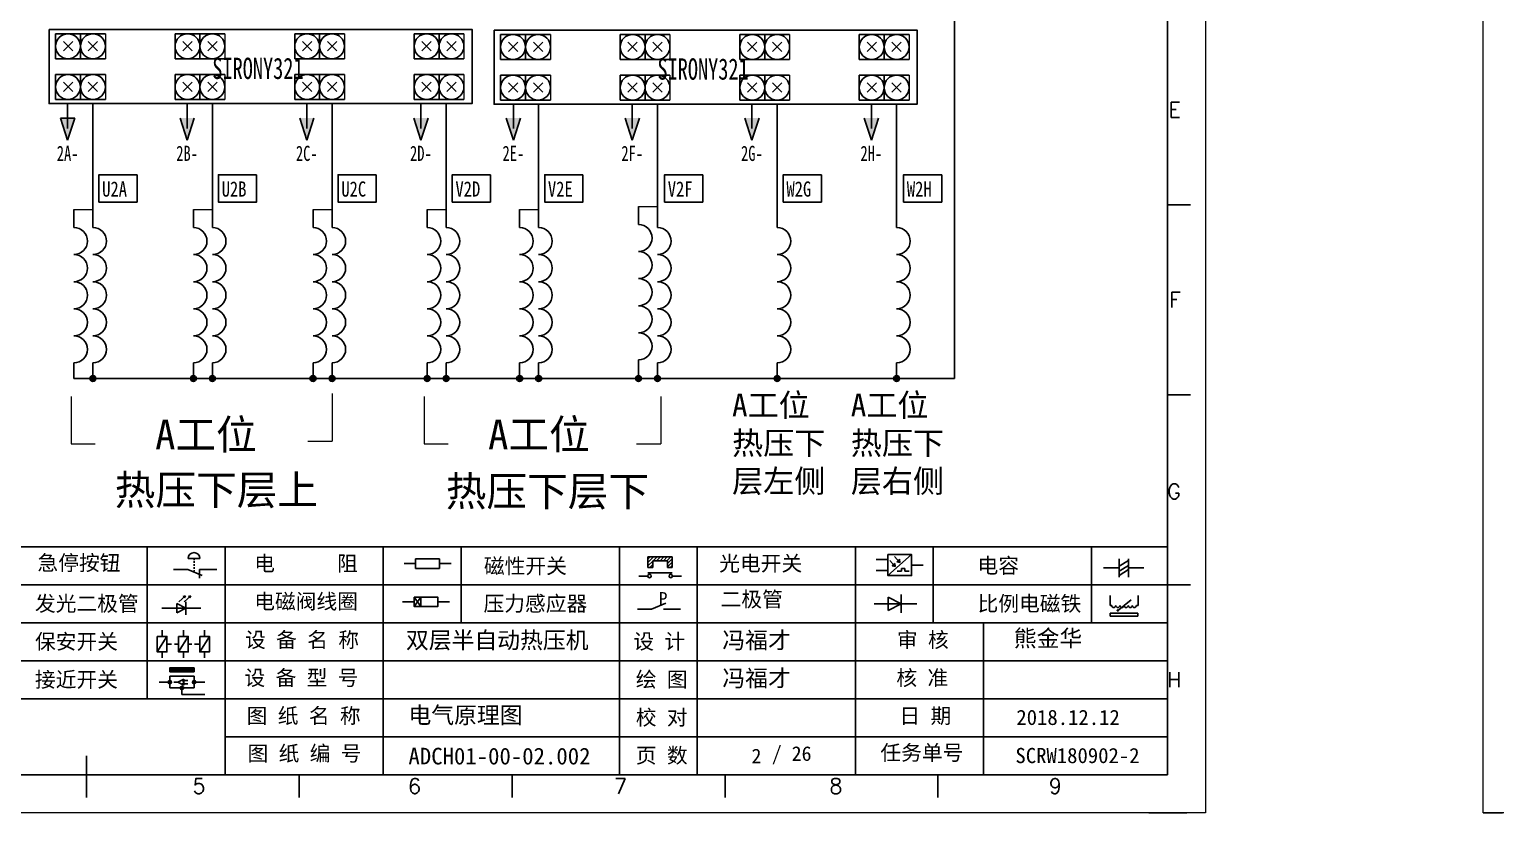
# Model space of a CAD drawing. Extents: x 33864 to 41687, y -3582 to -110.
# Drawn here: x 36070.3 to 36263.1, y -2914.9 to -2811.8 of the extents above; entities that cross this region are included whole.
import ezdxf
from ezdxf.enums import TextEntityAlignment as Align

# ---------------------------------------------------------------- set-up
doc = ezdxf.new("R2010")
doc.units = 0
doc.header["$MEASUREMENT"] = 0
for name, color, linetype in [('AE_BOR', 1, 'Continuous'), ('MISC', 2, 'Continuous'), ('SYMS', 7, 'Continuous'), ('Z_OM_OUTLINE', 7, 'Continuous'), ('细实线层', 7, 'Continuous')]:
    doc.layers.add(name, color=color, linetype=linetype)
doc.layers.add('frame', color=7, linetype='Continuous', lineweight=15)
doc.styles.add('Standard_0.8', font='', dxfattribs={"width": 0.8})
doc.styles.add('WD', font='romans.shx', dxfattribs={"bigfont": 'gbcbig.shx'})
doc.styles.add('宋', font='', dxfattribs={"width": 0.7})
doc.styles.add('汉字', font='')
doc.styles.get('Standard_0.8').set_extended_font_data('SimSun')
doc.styles.get('宋').set_extended_font_data('SimSun')
doc.styles.get('汉字').set_extended_font_data('新宋体')

# ---------------------------------------------------------------- blocks, each defined once
blk = doc.blocks.new('WDDOT')
blk.add_hatch(color=256).paths.add_polyline_path([(0.5, 0, 1), (-0.5, 0, 1)])
blk.add_circle((0, 0), 0.5)
blk = doc.blocks.new('磁性开关')
at = {"linetype": 'ByBlock'}
h = blk.add_hatch(dxfattribs=at)
h.set_pattern_fill('ANSI31', color=256, scale=0.1, style=0)
h.set_pattern_definition([(45, (0, 0), (-0.224506403, 0.224506403), [])])
h.paths.add_polyline_path([(-1907.69, -775.29), (-1910.88, -775.29), (-1910.88, -776.69), (-1910.25, -776.69), (-1910.25, -775.79), (-1908.31, -775.79), (-1908.31, -776.69), (-1907.69, -776.69)])
for p, q in [((-1910.88, -776.69), (-1910.88, -775.29)), ((-1910.88, -775.29), (-1907.69, -775.29)), ((-1907.69, -775.29), (-1907.69, -776.69)), ((-1910.88, -776.69), (-1910.25, -776.69)), ((-1910.25, -776.69), (-1910.25, -775.79)), ((-1910.25, -775.79), (-1908.31, -775.79)), ((-1908.31, -776.69), (-1908.31, -775.79)), ((-1908.31, -776.69), (-1907.69, -776.69)), ((-1910.91, -777.81), (-1912.09, -777.81)), ((-1910.88, -777.39), (-1907.69, -777.39)), ((-1907.66, -777.81), (-1906.48, -777.81))]:
    blk.add_line(p, q, dxfattribs=at)
for centre in [(-1910.68, -777.81), (-1907.88, -777.81)]:
    blk.add_circle(centre, 0.225, dxfattribs=at)
blk = doc.blocks.new('光电开关')
at = {"linetype": 'ByBlock'}
h = blk.add_hatch(dxfattribs=at)
h.set_pattern_fill('ANSI31', color=256, scale=0.01, style=0)
h.set_pattern_definition([(45, (0.172267, 0), (-0.0224506403, 0.0224506403), [])])
h.paths.add_polyline_path([(-1882.44, -776.34), (-1882.5, -775.91), (-1882.68, -776.07)])
h.paths.add_polyline_path([(-1882.44, -776.34), (-1882.68, -776.07), (-1882.86, -776.23)])
h.paths.add_polyline_path([(-1883.11, -776.45), (-1883.29, -776.61), (-1883.05, -776.88)])
h.paths.add_polyline_path([(-1883.29, -776.61), (-1883.47, -776.77), (-1883.05, -776.88)])
for p, q in [((-1880.91, -775.3), (-1884.01, -778.05)), ((-1884.01, -775.96), (-1885.56, -775.96)), ((-1883.75, -776.09), (-1883.05, -776.88)), ((-1883.11, -776.45), (-1883.47, -776.77)), ((-1883.05, -776.88), (-1883.47, -776.77)), ((-1883.14, -775.55), (-1882.44, -776.34)), ((-1883.05, -776.88), (-1883.11, -776.45)), ((-1882.5, -775.91), (-1882.86, -776.23)), ((-1882.44, -776.34), (-1882.86, -776.23)), ((-1882.44, -776.34), (-1882.5, -775.91)), ((-1882.23, -777.47), (-1882.23, -777.14)), ((-1882.23, -777.14), (-1881.78, -777.14)), ((-1881.78, -777.47), (-1881.78, -777.14)), ((-1879.37, -776.67), (-1880.91, -776.67)), ((-1884.01, -777.39), (-1885.56, -777.39)), ((-1882.78, -777.47), (-1882.23, -777.47)), ((-1881.23, -777.47), (-1881.78, -777.47))]:
    blk.add_line(p, q, dxfattribs=at)
blk.add_lwpolyline([(-1884.01, -775.3), (-1880.91, -775.3), (-1880.91, -778.05), (-1884.01, -778.05)], close=True, dxfattribs=at)
blk = doc.blocks.new('电磁阀线圈')
at = {"linetype": 'ByBlock'}
for p, q in [((-1854.61, -795.92), (-1853.75, -797.16)), ((-1853.75, -795.92), (-1854.61, -797.16)), ((-1853.75, -795.92), (-1853.75, -797.16)), ((-1854.61, -796.54), (-1856.17, -796.54)), ((-1851.53, -796.54), (-1849.97, -796.54))]:
    blk.add_line(p, q, dxfattribs=at)
blk.add_lwpolyline([(-1854.61, -795.92), (-1851.53, -795.92), (-1851.53, -797.16), (-1854.61, -797.16)], close=True, dxfattribs=at)
blk = doc.blocks.new('压力感应器')
at = {"linetype": 'ByBlock'}
for p, q in [((-1815.59, -777.73), (-1813.71, -776.93)), ((-1817.44, -777.73), (-1815.59, -777.73)), ((-1811.78, -777.73), (-1814.05, -777.73))]:
    blk.add_line(p, q, dxfattribs=at)
at = {"linetype": 'ByBlock', "insert": (-1814.65, -775.48), "char_height": 1.68, "width": 1.2242, "attachment_point": 1}
blk.add_mtext('{\\fNSimSun|b0|i0|c134|p49;P}', dxfattribs=at)
blk = doc.blocks.new('二极管')
at = {"linetype": 'ByBlock'}
for p, q in [((-1787.52, -776.77), (-1781.92, -776.77)), ((-1783.97, -776.77), (-1785.69, -775.9)), ((-1785.69, -775.9), (-1785.69, -777.65)), ((-1783.97, -776.77), (-1785.69, -777.65)), ((-1783.97, -777.99), (-1783.97, -775.56))]:
    blk.add_line(p, q, dxfattribs=at)
blk = doc.blocks.new('电容')
at = {"linetype": 'ByBlock'}
for p, q in [((-1756.08, -782.99), (-1756.08, -780.56)), ((-1754.86, -780.79), (-1756.08, -781.55)), ((-1754.86, -782.99), (-1754.86, -780.56)), ((-1756.08, -781.77), (-1758.13, -781.77)), ((-1754.86, -781.44), (-1756.08, -782.2)), ((-1754.86, -781.99), (-1756.08, -782.75)), ((-1754.86, -781.77), (-1752.81, -781.77))]:
    blk.add_line(p, q, dxfattribs=at)
blk = doc.blocks.new('发光二极管')
at = {"linetype": 'ByBlock'}
for p, q in [((-1758.01, -786.77), (-1752.89, -786.77)), ((-1754.84, -786.77), (-1756.04, -786.16)), ((-1756.04, -786.16), (-1756.04, -787.39)), ((-1754.84, -786.77), (-1756.04, -787.39)), ((-1755.78, -785.92), (-1754.89, -785.14)), ((-1754.89, -785.14), (-1755.2, -785.22)), ((-1755.2, -785.22), (-1755.01, -785.43)), ((-1755.08, -785.92), (-1754.18, -785.14)), ((-1754.89, -785.14), (-1755.01, -785.43)), ((-1754.84, -787.63), (-1754.84, -785.92)), ((-1754.18, -785.14), (-1754.49, -785.22)), ((-1754.49, -785.22), (-1754.31, -785.43)), ((-1754.18, -785.14), (-1754.31, -785.43))]:
    blk.add_line(p, q, dxfattribs=at)
blk = doc.blocks.new('比例电磁阀')
at = {"linetype": 'ByBlock'}
for p, q in [((-1757.26, -775.38), (-1757.26, -776.71)), ((-1757.26, -776.71), (-1757.05, -776.71)), ((-1754.5, -775.98), (-1756.35, -777.44)), ((-1753.58, -776.71), (-1753.8, -776.71)), ((-1753.58, -775.38), (-1753.58, -776.71)), ((-1753.6, -777.73), (-1757.25, -777.73)), ((-1757.25, -778.13), (-1757.25, -777.73)), ((-1753.6, -778.13), (-1757.25, -778.13)), ((-1756.35, -777.44), (-1756.25, -777.25)), ((-1756.35, -777.44), (-1756.15, -777.38)), ((-1756.15, -777.38), (-1756.25, -777.25)), ((-1753.6, -777.73), (-1753.6, -778.13))]:
    blk.add_line(p, q, dxfattribs=at)
for centre in [(-1756.78, -776.71), (-1756.24, -776.71), (-1755.7, -776.71), (-1755.15, -776.71), (-1754.61, -776.71), (-1754.07, -776.71)]:
    blk.add_arc(centre, 0.271, 180, 0, dxfattribs=at)
blk = doc.blocks.new('保安开关')
at = {"linetype": 'ByBlock'}
for p, q in [((-1757.96, -790.79), (-1757.96, -789.97)), ((-1755.17, -790.79), (-1755.17, -789.97)), ((-1752.39, -790.79), (-1752.39, -789.97)), ((-1757.33, -790.79), (-1758.6, -792.81)), ((-1757.33, -791.8), (-1756.72, -791.8)), ((-1756.35, -791.8), (-1755.89, -791.8)), ((-1754.54, -790.79), (-1755.81, -792.81)), ((-1754.52, -791.8), (-1754.06, -791.8)), ((-1753.69, -791.8), (-1753.08, -791.8)), ((-1751.75, -790.79), (-1753.02, -792.81)), ((-1757.96, -792.81), (-1757.96, -793.62)), ((-1755.17, -792.81), (-1755.17, -793.62)), ((-1752.39, -792.81), (-1752.39, -793.62))]:
    blk.add_line(p, q, dxfattribs=at)
for points in [[(-1758.6, -790.79), (-1757.33, -790.79), (-1757.33, -792.81), (-1758.6, -792.81)], [(-1755.81, -790.79), (-1754.54, -790.79), (-1754.54, -792.81), (-1755.81, -792.81)], [(-1753.02, -790.79), (-1751.75, -790.79), (-1751.75, -792.81), (-1753.02, -792.81)]]:
    blk.add_lwpolyline(points, close=True, dxfattribs=at)
blk = doc.blocks.new('接近开关')
at = {"linetype": 'ByBlock'}
h = blk.add_hatch(dxfattribs=at)
h.set_pattern_fill('ANSI31', color=256, scale=0.01, style=0)
h.set_pattern_definition([(45, (-89.131516, -30.795668), (-0.0224506403, 0.0224506403), [])])
h.paths.add_polyline_path([(-1513.76, -1123.35), (-1513.76, -1122.85), (-1516.96, -1122.85), (-1516.96, -1123.35)])
for p, q in [((-1516.96, -1123.35), (-1516.96, -1122.85)), ((-1516.96, -1122.85), (-1513.76, -1122.85)), ((-1516.96, -1123.35), (-1513.76, -1123.35)), ((-1516.96, -1123.95), (-1513.76, -1123.95)), ((-1516.96, -1123.95), (-1516.96, -1125.47)), ((-1515.11, -1124.31), (-1515.91, -1124.71)), ((-1515.11, -1124.31), (-1515.11, -1125.11)), ((-1513.76, -1122.85), (-1513.76, -1123.35)), ((-1513.76, -1123.95), (-1513.76, -1125.47)), ((-1517.18, -1124.71), (-1518.36, -1124.71)), ((-1516.96, -1125.47), (-1513.76, -1125.47)), ((-1515.91, -1124.71), (-1516.45, -1124.71)), ((-1515.11, -1125.11), (-1515.91, -1124.71)), ((-1515.36, -1125.69), (-1515.36, -1126.36)), ((-1515.33, -1124.53), (-1515.17, -1124.53)), ((-1515.33, -1124.88), (-1515.17, -1124.88)), ((-1515.25, -1124.45), (-1515.25, -1124.61)), ((-1515.11, -1124.48), (-1514.58, -1124.48)), ((-1515.11, -1124.94), (-1514.58, -1124.94)), ((-1513.54, -1124.71), (-1512.36, -1124.71)), ((-1515.36, -1126.36), (-1512.36, -1126.36))]:
    blk.add_line(p, q, dxfattribs=at)
for centre in [(-1516.96, -1124.71), (-1515.36, -1125.47), (-1513.76, -1124.71)]:
    blk.add_circle(centre, 0.225, dxfattribs=at)
blk = doc.blocks.new('电阻')
at = {"linetype": 'ByBlock'}
for p, q in [((-3.09, 0), (-1.57, 0)), ((1.57, 0), (3.09, 0))]:
    blk.add_line(p, q, dxfattribs=at)
blk.add_lwpolyline([(-1.57, 0.63), (1.57, 0.63), (1.57, -0.63), (-1.57, -0.63)], close=True, dxfattribs=at)
blk = doc.blocks.new('急停按钮')
at = {"linetype": 'ByBlock'}
for p, q in [((-1.86, 0), (0, 0)), ((0, 0), (1.88, -0.81)), ((0.06, 1.45), (1.61, 1.45)), ((0.83, 1.45), (0.83, 1.24)), ((0.83, 1.07), (0.83, 0.85)), ((0.83, 0.68), (0.83, 0.47)), ((0.83, 0.29), (0.83, 0.08)), ((3.81, 0), (1.54, 0)), ((1.54, 0), (1.54, -1.15)), ((0.83, -0.09), (0.83, -0.24))]:
    blk.add_line(p, q, dxfattribs=at)
blk.add_arc((0.83, 1.45), 0.774, 0, 180)

msp = doc.modelspace()

# ---------------------------------------------------------------- hatches: boundary and pattern name
for points in [[(36074.383, -2823.448), (36075.318, -2826.367), (36076.254, -2823.448)], [(36091.034, -2826.367), (36091.97, -2823.448), (36090.099, -2823.448)], [(36106.772, -2826.367), (36107.707, -2823.448), (36105.837, -2823.448)], [(36121.78, -2826.367), (36122.715, -2823.448), (36120.844, -2823.448)], [(36133.945, -2826.367), (36134.88, -2823.448), (36133.01, -2823.448)], [(36149.578, -2826.367), (36150.513, -2823.448), (36148.642, -2823.448)], [(36165.315, -2826.367), (36166.25, -2823.448), (36164.38, -2823.448)], [(36181.025, -2826.367), (36181.96, -2823.448), (36180.09, -2823.448)], [(36079.031, -2857.712, 1), (36078.253, -2857.712, 1)], [(36092.247, -2857.712, 1), (36091.469, -2857.712, 1)], [(36094.747, -2857.712, 1), (36093.969, -2857.712, 1)], [(36107.985, -2857.712, 1), (36107.206, -2857.712, 1)], [(36110.485, -2857.712, 1), (36109.706, -2857.712, 1)], [(36122.993, -2857.712, 1), (36122.214, -2857.712, 1)], [(36125.493, -2857.712, 1), (36124.714, -2857.712, 1)], [(36135.158, -2857.712, 1), (36134.379, -2857.712, 1)], [(36137.658, -2857.712, 1), (36136.879, -2857.712, 1)], [(36150.79, -2857.712, 1), (36150.012, -2857.712, 1)], [(36153.29, -2857.712, 1), (36152.512, -2857.712, 1)], [(36169.028, -2857.712, 1), (36168.249, -2857.712, 1)], [(36184.738, -2857.712, 1), (36183.959, -2857.712, 1)]]:
    msp.add_hatch(color=256).paths.add_polyline_path(points)

# ---------------------------------------------------------------- linework, layer by layer
for p, q in [((36220, -2909.86), (36220, -2709.86)), ((36191.973, -2786.691), (36191.973, -2857.712)), ((36075.318, -2824.812), (36075.318, -2821.52)), ((36078.642, -2821.52), (36078.642, -2837.843)), ((36091.034, -2824.812), (36091.034, -2821.52)), ((36094.358, -2821.52), (36094.358, -2837.843)), ((36106.772, -2824.812), (36106.772, -2821.52)), ((36110.096, -2821.52), (36110.096, -2837.843)), ((36121.78, -2824.812), (36121.78, -2821.52)), ((36125.103, -2821.52), (36125.103, -2837.843)), ((36075.318, -2826.367), (36074.383, -2823.448)), ((36076.254, -2823.448), (36074.383, -2823.448)), ((36075.318, -2826.367), (36076.254, -2823.448)), ((36091.034, -2826.367), (36090.099, -2823.448)), ((36091.034, -2826.367), (36091.97, -2823.448)), ((36106.772, -2826.367), (36105.837, -2823.448)), ((36106.772, -2826.367), (36107.707, -2823.448)), ((36121.78, -2826.367), (36120.844, -2823.448)), ((36121.78, -2826.367), (36122.715, -2823.448)), ((36133.945, -2826.367), (36133.01, -2823.448)), ((36133.945, -2824.812), (36133.945, -2821.627)), ((36133.945, -2826.367), (36134.88, -2823.448)), ((36137.269, -2821.627), (36137.269, -2837.843)), ((36149.578, -2826.367), (36148.642, -2823.448)), ((36149.578, -2824.812), (36149.578, -2821.627)), ((36149.578, -2826.367), (36150.513, -2823.448)), ((36152.901, -2821.627), (36152.901, -2837.843)), ((36165.315, -2826.367), (36164.38, -2823.448)), ((36165.315, -2824.812), (36165.315, -2821.627)), ((36165.315, -2826.367), (36166.25, -2823.448)), ((36168.639, -2821.627), (36168.639, -2837.843)), ((36181.025, -2826.367), (36180.09, -2823.448)), ((36181.025, -2824.812), (36181.025, -2821.627)), ((36181.025, -2826.367), (36181.96, -2823.448)), ((36184.349, -2821.627), (36184.349, -2837.843)), ((36150.401, -2835.087), (36150.401, -2837.442)), ((36076.142, -2835.489), (36076.142, -2837.843)), ((36091.858, -2835.489), (36091.858, -2837.843)), ((36107.596, -2835.489), (36107.596, -2837.843)), ((36122.603, -2835.489), (36122.603, -2837.843)), ((36134.769, -2835.489), (36134.769, -2837.843)), ((36150.401, -2837.442), (36150.401, -2836.639)), ((36076.142, -2837.843), (36076.142, -2837.04)), ((36078.642, -2837.843), (36078.642, -2837.04)), ((36091.858, -2837.843), (36091.858, -2837.04)), ((36094.358, -2837.843), (36094.358, -2837.04)), ((36107.596, -2837.843), (36107.596, -2837.04)), ((36110.096, -2837.843), (36110.096, -2837.04)), ((36122.603, -2837.843), (36122.603, -2837.04)), ((36125.103, -2837.843), (36125.103, -2837.04)), ((36134.769, -2837.843), (36134.769, -2837.04)), ((36137.269, -2837.843), (36137.269, -2837.04)), ((36152.901, -2837.843), (36152.901, -2837.04)), ((36168.639, -2837.843), (36168.639, -2837.04)), ((36184.349, -2837.843), (36184.349, -2837.04)), ((36076.142, -2855.659), (36076.142, -2857.712)), ((36076.142, -2855.659), (36076.142, -2857.712)), ((36078.642, -2855.659), (36078.642, -2857.712)), ((36078.642, -2855.659), (36078.642, -2857.712)), ((36091.858, -2855.659), (36091.858, -2857.712)), ((36091.858, -2855.659), (36091.858, -2857.712)), ((36094.358, -2855.659), (36094.358, -2857.712)), ((36094.358, -2855.659), (36094.358, -2857.712)), ((36107.596, -2855.659), (36107.596, -2857.712)), ((36107.596, -2855.659), (36107.596, -2857.712)), ((36110.096, -2855.659), (36110.096, -2857.712)), ((36110.096, -2855.659), (36110.096, -2857.712)), ((36122.603, -2855.659), (36122.603, -2857.712)), ((36122.603, -2855.659), (36122.603, -2857.712)), ((36125.103, -2855.659), (36125.103, -2857.712)), ((36125.103, -2855.659), (36125.103, -2857.712)), ((36134.769, -2855.659), (36134.769, -2857.712)), ((36134.769, -2855.659), (36134.769, -2857.712)), ((36137.269, -2855.659), (36137.269, -2857.712)), ((36137.269, -2855.659), (36137.269, -2857.712)), ((36150.401, -2855.258), (36150.401, -2857.31)), ((36150.401, -2855.258), (36150.401, -2857.712)), ((36152.901, -2855.659), (36152.901, -2857.712)), ((36152.901, -2855.659), (36152.901, -2857.712)), ((36168.639, -2855.659), (36168.639, -2857.712)), ((36168.639, -2855.659), (36168.639, -2857.712)), ((36184.349, -2855.659), (36184.349, -2857.712)), ((36184.349, -2855.659), (36184.349, -2857.712)), ((36076.142, -2857.712), (36191.973, -2857.712)), ((35938.03, -2909.86), (36217.53, -2909.86)), ((36058.796, -2909.86), (36118.746, -2909.86)), ((36118.746, -2909.86), (36187.532, -2909.86))]:
    msp.add_line(p, q)
at = {"lineweight": -2}
for p, q in [((36073.728, -2812.348), (36073.728, -2815.624)), ((36077.004, -2812.348), (36077.004, -2815.624)), ((36077.004, -2812.348), (36077.004, -2815.624)), ((36089.444, -2812.348), (36089.444, -2815.624)), ((36092.72, -2812.348), (36092.72, -2815.624)), ((36092.72, -2812.348), (36092.72, -2815.624)), ((36105.182, -2812.348), (36105.182, -2815.624)), ((36108.458, -2812.348), (36108.458, -2815.624)), ((36108.458, -2812.348), (36108.458, -2815.624)), ((36120.892, -2812.348), (36120.892, -2815.624)), ((36124.168, -2812.348), (36124.168, -2815.624)), ((36124.168, -2812.348), (36124.168, -2815.624)), ((36132.271, -2812.434), (36132.271, -2815.71)), ((36135.547, -2812.434), (36135.547, -2815.71)), ((36135.547, -2812.434), (36135.547, -2815.71)), ((36147.987, -2812.434), (36147.987, -2815.71)), ((36151.263, -2812.434), (36151.263, -2815.71)), ((36151.263, -2812.434), (36151.263, -2815.71)), ((36163.725, -2812.434), (36163.725, -2815.71)), ((36167.001, -2812.434), (36167.001, -2815.71)), ((36167.001, -2812.434), (36167.001, -2815.71)), ((36179.435, -2812.434), (36179.435, -2815.71)), ((36182.711, -2812.434), (36182.711, -2815.71)), ((36182.711, -2812.434), (36182.711, -2815.71)), ((36073.728, -2817.704), (36073.728, -2820.98)), ((36077.004, -2817.704), (36077.004, -2820.98)), ((36077.004, -2817.704), (36077.004, -2820.98)), ((36089.444, -2817.704), (36089.444, -2820.98)), ((36092.72, -2817.704), (36092.72, -2820.98)), ((36092.72, -2817.704), (36092.72, -2820.98)), ((36105.182, -2817.704), (36105.182, -2820.98)), ((36108.458, -2817.704), (36108.458, -2820.98)), ((36108.458, -2817.704), (36108.458, -2820.98)), ((36120.892, -2817.704), (36120.892, -2820.98)), ((36124.168, -2817.704), (36124.168, -2820.98)), ((36124.168, -2817.704), (36124.168, -2820.98)), ((36132.271, -2817.79), (36132.271, -2821.066)), ((36135.547, -2817.79), (36135.547, -2821.066)), ((36135.547, -2817.79), (36135.547, -2821.066)), ((36147.987, -2817.79), (36147.987, -2821.066)), ((36151.263, -2817.79), (36151.263, -2821.066)), ((36151.263, -2817.79), (36151.263, -2821.066)), ((36163.725, -2817.79), (36163.725, -2821.066)), ((36167.001, -2817.79), (36167.001, -2821.066)), ((36167.001, -2817.79), (36167.001, -2821.066)), ((36179.435, -2817.79), (36179.435, -2821.066)), ((36182.711, -2817.79), (36182.711, -2821.066)), ((36182.711, -2817.79), (36182.711, -2821.066)), ((36085.785, -2879.86), (36085.785, -2899.86)), ((36096.023, -2879.86), (36096.023, -2909.775)), ((36116.834, -2879.86), (36116.834, -2889.86)), ((36127.071, -2879.86), (36127.071, -2889.86)), ((36147.882, -2879.86), (36147.882, -2889.86)), ((36158.12, -2879.86), (36158.12, -2889.86)), ((36178.93, -2879.86), (36178.93, -2889.86)), ((36189.168, -2879.86), (36189.168, -2889.86)), ((36209.978, -2879.86), (36209.978, -2889.86)), ((36116.834, -2889.86), (36116.834, -2909.775)), ((36147.882, -2889.86), (36147.882, -2909.86)), ((36158.12, -2889.86), (36158.12, -2909.86)), ((36178.93, -2889.86), (36178.93, -2909.86)), ((36195.783, -2889.86), (36195.783, -2909.86))]:
    msp.add_line(p, q, dxfattribs=at)
at = {"color": 3, "lineweight": 0}
for p, q in [((36075.775, -2860.073), (36075.775, -2866.315)), ((36110.104, -2859.709), (36110.104, -2865.951)), ((36122.197, -2860.073), (36122.197, -2866.315)), ((36153.328, -2860.073), (36153.328, -2866.315)), ((36106.927, -2865.951), (36110.104, -2865.951)), ((36075.775, -2866.315), (36078.953, -2866.315)), ((36122.197, -2866.315), (36125.375, -2866.315)), ((36150.151, -2866.315), (36153.328, -2866.315))]:
    msp.add_line(p, q, dxfattribs=at)
at = {"linetype": 'ByBlock'}
for p, q in [((36220, -2879.86), (35933, -2879.86)), ((36220, -2884.86), (35933, -2884.86)), ((36220, -2889.86), (35933, -2889.86)), ((36220, -2894.86), (35933, -2894.86)), ((36220, -2899.86), (35933, -2899.86)), ((36220, -2904.86), (36096.023, -2904.86))]:
    msp.add_line(p, q, dxfattribs=at)
at = {"ltscale": 2}
for p, q in [((36220, -2909.86), (36220, -2888.414)), ((36187.532, -2909.86), (36217.53, -2909.86)), ((36187.532, -2909.86), (36220, -2909.86))]:
    msp.add_line(p, q, dxfattribs=at)
for points in [[(36072.873, -2811.765), (36128.509, -2811.765), (36128.509, -2821.54), (36072.873, -2821.54)], [(36131.416, -2811.851), (36187.052, -2811.851), (36187.052, -2821.627), (36131.416, -2821.627)]]:
    msp.add_lwpolyline(points, close=True)
at = {"color": 1, "ltscale": 2}
for points in [[(36084.457, -2830.896), (36079.435, -2830.896), (36079.435, -2834.5), (36084.457, -2834.5)], [(36100.173, -2830.896), (36095.151, -2830.896), (36095.151, -2834.5), (36100.173, -2834.5)], [(36115.911, -2830.896), (36110.889, -2830.896), (36110.889, -2834.5), (36115.911, -2834.5)], [(36130.919, -2830.896), (36125.896, -2830.896), (36125.896, -2834.5), (36130.919, -2834.5)], [(36143.084, -2830.896), (36138.062, -2830.896), (36138.062, -2834.5), (36143.084, -2834.5)], [(36158.847, -2830.896), (36153.824, -2830.896), (36153.824, -2834.5), (36158.847, -2834.5)], [(36174.454, -2830.896), (36169.432, -2830.896), (36169.432, -2834.5), (36174.454, -2834.5)], [(36190.294, -2830.896), (36185.272, -2830.896), (36185.272, -2834.5), (36190.294, -2834.5)]]:
    msp.add_lwpolyline(points, close=True, dxfattribs=at)
for centre in [(36078.642, -2857.712), (36091.858, -2857.712), (36094.358, -2857.712), (36107.596, -2857.712), (36110.096, -2857.712), (36122.603, -2857.712), (36125.103, -2857.712), (36134.769, -2857.712), (36137.269, -2857.712), (36150.401, -2857.712), (36152.901, -2857.712), (36168.639, -2857.712), (36184.349, -2857.712)]:
    msp.add_circle(centre, 0.389)
for centre in [(36076.142, -2839.625), (36078.642, -2839.625), (36091.858, -2839.625), (36094.358, -2839.625), (36107.596, -2839.625), (36110.096, -2839.625), (36122.603, -2839.625), (36125.103, -2839.625), (36134.769, -2839.625), (36137.269, -2839.625), (36150.401, -2839.223), (36152.901, -2839.625), (36168.639, -2839.625), (36184.349, -2839.625), (36076.142, -2843.188), (36078.642, -2843.188), (36091.858, -2843.188), (36094.358, -2843.188), (36107.596, -2843.188), (36110.096, -2843.188), (36122.603, -2843.188), (36125.103, -2843.188), (36134.769, -2843.188), (36137.269, -2843.188), (36150.401, -2842.787), (36152.901, -2843.188), (36168.639, -2843.188), (36184.349, -2843.188), (36150.401, -2846.35), (36076.142, -2846.751), (36078.642, -2846.751), (36091.858, -2846.751), (36094.358, -2846.751), (36107.596, -2846.751), (36110.096, -2846.751), (36122.603, -2846.751), (36125.103, -2846.751), (36134.769, -2846.751), (36137.269, -2846.751), (36152.901, -2846.751), (36168.639, -2846.751), (36184.349, -2846.751), (36076.142, -2850.315), (36078.642, -2850.315), (36091.858, -2850.315), (36094.358, -2850.315), (36107.596, -2850.315), (36110.096, -2850.315), (36122.603, -2850.315), (36125.103, -2850.315), (36134.769, -2850.315), (36137.269, -2850.315), (36150.401, -2849.913), (36152.901, -2850.315), (36168.639, -2850.315), (36184.349, -2850.315), (36076.142, -2853.878), (36078.642, -2853.878), (36091.858, -2853.878), (36094.358, -2853.878), (36107.596, -2853.878), (36110.096, -2853.878), (36122.603, -2853.878), (36125.103, -2853.878), (36134.769, -2853.878), (36137.269, -2853.878), (36150.401, -2853.476), (36152.901, -2853.878), (36168.639, -2853.878), (36184.349, -2853.878)]:
    msp.add_arc(centre, 1.782, 270, 90)
at = {"layer": 'AE_BOR', "color": 1, "lineweight": 15}
for p, q in [((36224.996, -2704.86), (36224.996, -2914.86)), ((36261.493, -2914.86), (36261.493, -2704.86)), ((36224.996, -2914.86), (35927.996, -2914.86)), ((36558.493, -2914.86), (36261.493, -2914.86))]:
    msp.add_line(p, q, dxfattribs=at)
at = {"layer": 'AE_BOR'}
for p, q in [((36220, -2834.86), (36223, -2834.86)), ((36220, -2859.86), (36223, -2859.86)), ((36220, -2884.86), (36223, -2884.86)), ((36077.78, -2909.86), (36077.78, -2912.86)), ((36105.78, -2909.86), (36105.78, -2912.86)), ((36133.78, -2909.86), (36133.78, -2912.86)), ((36161.78, -2909.86), (36161.78, -2912.86)), ((36189.78, -2909.86), (36189.78, -2912.86))]:
    msp.add_line(p, q, dxfattribs=at)
at = {"layer": 'AE_BOR', "color": 2, "lineweight": 30}
for p in [(36077.78, -2907.36), (36077.78, -2909.86)]:
    msp.add_line(p, (36077.78, -2912.36), dxfattribs=at)
at = {"layer": 'AE_BOR', "lineweight": 30}
for p, q in [((36222.53, -2914.86), (36217.53, -2914.86)), ((36261.493, -2914.86), (36264.026, -2914.86)), ((36261.493, -2914.86), (36264.026, -2914.86)), ((36261.493, -2914.86), (36264.026, -2914.86))]:
    msp.add_line(p, q, dxfattribs=at)
at = {"layer": 'frame', "lineweight": 0}
for p, q in [((36080.28, -2812.348), (36080.28, -2815.624)), ((36095.996, -2812.348), (36095.996, -2815.624)), ((36111.734, -2812.348), (36111.734, -2815.624)), ((36127.444, -2812.348), (36127.444, -2815.624)), ((36138.823, -2812.434), (36138.823, -2815.71)), ((36154.539, -2812.434), (36154.539, -2815.71)), ((36170.277, -2812.434), (36170.277, -2815.71)), ((36185.987, -2812.434), (36185.987, -2815.71)), ((36080.28, -2817.704), (36080.28, -2820.98)), ((36095.996, -2817.704), (36095.996, -2820.98)), ((36111.734, -2817.704), (36111.734, -2820.98)), ((36127.444, -2817.704), (36127.444, -2820.98)), ((36138.823, -2817.79), (36138.823, -2821.066)), ((36154.539, -2817.79), (36154.539, -2821.066)), ((36170.277, -2817.79), (36170.277, -2821.066)), ((36185.987, -2817.79), (36185.987, -2821.066))]:
    msp.add_line(p, q, dxfattribs=at)
at = {"layer": 'Z_OM_OUTLINE'}
for p, q in [((36077.004, -2812.348), (36073.728, -2812.348)), ((36074.753, -2814.599), (36075.979, -2813.372)), ((36075.979, -2814.599), (36074.753, -2813.372)), ((36080.28, -2812.348), (36077.004, -2812.348)), ((36078.029, -2814.599), (36079.255, -2813.372)), ((36079.255, -2814.599), (36078.029, -2813.372)), ((36092.72, -2812.348), (36089.444, -2812.348)), ((36090.469, -2814.599), (36091.695, -2813.372)), ((36091.695, -2814.599), (36090.469, -2813.372)), ((36095.996, -2812.348), (36092.72, -2812.348)), ((36093.745, -2814.599), (36094.971, -2813.372)), ((36094.971, -2814.599), (36093.745, -2813.372)), ((36108.458, -2812.348), (36105.182, -2812.348)), ((36106.206, -2814.599), (36107.433, -2813.372)), ((36107.433, -2814.599), (36106.206, -2813.372)), ((36111.734, -2812.348), (36108.458, -2812.348)), ((36109.482, -2814.599), (36110.709, -2813.372)), ((36110.709, -2814.599), (36109.482, -2813.372)), ((36124.168, -2812.348), (36120.892, -2812.348)), ((36121.916, -2814.599), (36123.143, -2813.372)), ((36123.143, -2814.599), (36121.916, -2813.372)), ((36127.444, -2812.348), (36124.168, -2812.348)), ((36125.192, -2814.599), (36126.419, -2813.372)), ((36126.419, -2814.599), (36125.192, -2813.372)), ((36135.547, -2812.434), (36132.271, -2812.434)), ((36133.296, -2814.685), (36134.522, -2813.458)), ((36134.522, -2814.685), (36133.296, -2813.458)), ((36138.823, -2812.434), (36135.547, -2812.434)), ((36136.572, -2814.685), (36137.798, -2813.458)), ((36137.798, -2814.685), (36136.572, -2813.458)), ((36151.263, -2812.434), (36147.987, -2812.434)), ((36149.012, -2814.685), (36150.238, -2813.458)), ((36150.238, -2814.685), (36149.012, -2813.458)), ((36154.539, -2812.434), (36151.263, -2812.434)), ((36152.288, -2814.685), (36153.514, -2813.458)), ((36153.514, -2814.685), (36152.288, -2813.458)), ((36167.001, -2812.434), (36163.725, -2812.434)), ((36164.749, -2814.685), (36165.976, -2813.458)), ((36165.976, -2814.685), (36164.749, -2813.458)), ((36170.277, -2812.434), (36167.001, -2812.434)), ((36168.025, -2814.685), (36169.252, -2813.458)), ((36169.252, -2814.685), (36168.025, -2813.458)), ((36182.711, -2812.434), (36179.435, -2812.434)), ((36180.459, -2814.685), (36181.686, -2813.458)), ((36181.686, -2814.685), (36180.459, -2813.458)), ((36185.987, -2812.434), (36182.711, -2812.434)), ((36183.735, -2814.685), (36184.962, -2813.458)), ((36184.962, -2814.685), (36183.735, -2813.458)), ((36073.728, -2815.624), (36077.004, -2815.624)), ((36077.004, -2815.624), (36080.28, -2815.624)), ((36089.444, -2815.624), (36092.72, -2815.624)), ((36092.72, -2815.624), (36095.996, -2815.624)), ((36105.182, -2815.624), (36108.458, -2815.624)), ((36108.458, -2815.624), (36111.734, -2815.624)), ((36120.892, -2815.624), (36124.168, -2815.624)), ((36124.168, -2815.624), (36127.444, -2815.624)), ((36132.271, -2815.71), (36135.547, -2815.71)), ((36135.547, -2815.71), (36138.823, -2815.71)), ((36147.987, -2815.71), (36151.263, -2815.71)), ((36151.263, -2815.71), (36154.539, -2815.71)), ((36163.725, -2815.71), (36167.001, -2815.71)), ((36167.001, -2815.71), (36170.277, -2815.71)), ((36179.435, -2815.71), (36182.711, -2815.71)), ((36182.711, -2815.71), (36185.987, -2815.71)), ((36077.004, -2817.704), (36073.728, -2817.704)), ((36080.28, -2817.704), (36077.004, -2817.704)), ((36092.72, -2817.704), (36089.444, -2817.704)), ((36095.996, -2817.704), (36092.72, -2817.704)), ((36108.458, -2817.704), (36105.182, -2817.704)), ((36111.734, -2817.704), (36108.458, -2817.704)), ((36124.168, -2817.704), (36120.892, -2817.704)), ((36127.444, -2817.704), (36124.168, -2817.704)), ((36074.753, -2819.955), (36075.979, -2818.728)), ((36075.979, -2819.955), (36074.753, -2818.728)), ((36078.029, -2819.955), (36079.255, -2818.728)), ((36079.255, -2819.955), (36078.029, -2818.728)), ((36090.469, -2819.955), (36091.695, -2818.728)), ((36091.695, -2819.955), (36090.469, -2818.728)), ((36093.745, -2819.955), (36094.971, -2818.728)), ((36094.971, -2819.955), (36093.745, -2818.728)), ((36106.206, -2819.955), (36107.433, -2818.728)), ((36107.433, -2819.955), (36106.206, -2818.728)), ((36109.482, -2819.955), (36110.709, -2818.728)), ((36110.709, -2819.955), (36109.482, -2818.728)), ((36121.916, -2819.955), (36123.143, -2818.728)), ((36123.143, -2819.955), (36121.916, -2818.728)), ((36125.192, -2819.955), (36126.419, -2818.728)), ((36126.419, -2819.955), (36125.192, -2818.728)), ((36135.547, -2817.79), (36132.271, -2817.79)), ((36133.296, -2820.041), (36134.522, -2818.814)), ((36134.522, -2820.041), (36133.296, -2818.814)), ((36138.823, -2817.79), (36135.547, -2817.79)), ((36136.572, -2820.041), (36137.798, -2818.814)), ((36137.798, -2820.041), (36136.572, -2818.814)), ((36151.263, -2817.79), (36147.987, -2817.79)), ((36149.012, -2820.041), (36150.238, -2818.814)), ((36150.238, -2820.041), (36149.012, -2818.814)), ((36154.539, -2817.79), (36151.263, -2817.79)), ((36152.288, -2820.041), (36153.514, -2818.814)), ((36153.514, -2820.041), (36152.288, -2818.814)), ((36167.001, -2817.79), (36163.725, -2817.79)), ((36164.749, -2820.041), (36165.976, -2818.814)), ((36165.976, -2820.041), (36164.749, -2818.814)), ((36170.277, -2817.79), (36167.001, -2817.79)), ((36168.025, -2820.041), (36169.252, -2818.814)), ((36169.252, -2820.041), (36168.025, -2818.814)), ((36182.711, -2817.79), (36179.435, -2817.79)), ((36180.459, -2820.041), (36181.686, -2818.814)), ((36181.686, -2820.041), (36180.459, -2818.814)), ((36185.987, -2817.79), (36182.711, -2817.79)), ((36183.735, -2820.041), (36184.962, -2818.814)), ((36184.962, -2820.041), (36183.735, -2818.814)), ((36073.728, -2820.98), (36077.004, -2820.98)), ((36077.004, -2820.98), (36080.28, -2820.98)), ((36089.444, -2820.98), (36092.72, -2820.98)), ((36092.72, -2820.98), (36095.996, -2820.98)), ((36105.182, -2820.98), (36108.458, -2820.98)), ((36108.458, -2820.98), (36111.734, -2820.98)), ((36120.892, -2820.98), (36124.168, -2820.98)), ((36124.168, -2820.98), (36127.444, -2820.98)), ((36132.271, -2821.066), (36135.547, -2821.066)), ((36135.547, -2821.066), (36138.823, -2821.066)), ((36147.987, -2821.066), (36151.263, -2821.066)), ((36151.263, -2821.066), (36154.539, -2821.066)), ((36163.725, -2821.066), (36167.001, -2821.066)), ((36167.001, -2821.066), (36170.277, -2821.066)), ((36179.435, -2821.066), (36182.711, -2821.066)), ((36182.711, -2821.066), (36185.987, -2821.066))]:
    msp.add_line(p, q, dxfattribs=at)
for centre in [(36075.366, -2813.986), (36078.642, -2813.986), (36091.082, -2813.986), (36094.358, -2813.986), (36106.82, -2813.986), (36110.096, -2813.986), (36122.53, -2813.986), (36125.806, -2813.986), (36133.909, -2814.072), (36137.185, -2814.072), (36149.625, -2814.072), (36152.901, -2814.072), (36165.363, -2814.072), (36168.639, -2814.072), (36181.073, -2814.072), (36184.349, -2814.072), (36075.366, -2819.342), (36078.642, -2819.342), (36091.082, -2819.342), (36094.358, -2819.342), (36106.82, -2819.342), (36110.096, -2819.342), (36122.53, -2819.342), (36125.806, -2819.342), (36133.909, -2819.428), (36137.185, -2819.428), (36149.625, -2819.428), (36152.901, -2819.428), (36165.363, -2819.428), (36168.639, -2819.428), (36181.073, -2819.428), (36184.349, -2819.428)]:
    msp.add_circle(centre, 1.637, dxfattribs=at)
at = {"layer": '细实线层', "lineweight": 0}
for p, q in [((36150.401, -2835.087), (36152.901, -2835.087)), ((36076.142, -2835.489), (36078.642, -2835.489)), ((36091.858, -2835.489), (36094.358, -2835.489)), ((36107.596, -2835.489), (36110.096, -2835.489)), ((36122.603, -2835.489), (36125.103, -2835.489)), ((36134.769, -2835.489), (36137.269, -2835.489))]:
    msp.add_line(p, q, dxfattribs=at)

# ---------------------------------------------------------------- block references
for name, p in [('急停按钮', (36091.112, -2882.844)), ('电阻', (36122.652, -2882.084))]:
    msp.add_blockref(name, p)
at = {"linetype": 'ByBlock'}
for name, p in [('磁性开关', (38062.525, -2105.901)), ('光电开关', (38067.221, -2105.592)), ('电容', (37969.688, -2100.879)), ('发光二极管', (37845.712, -2101.168)), ('电磁阀线圈', (37975.522, -2090.563)), ('压力感应器', (37967.72, -2110.344)), ('二极管', (37968.908, -2110.586)), ('比例电磁阀', (37969.688, -2110.879)), ('保安开关', (37845.712, -2100.879)), ('接近开关', (37605.713, -1772.963))]:
    msp.add_blockref(name, p, dxfattribs=at)
at = {"layer": 'SYMS', "lineweight": -3, "xscale": 0.4949999999989814, "yscale": 0.4949999999989814, "zscale": 0.495}
for p in [(36078.642, -2857.712), (36091.858, -2857.712), (36094.358, -2857.712), (36107.596, -2857.712), (36110.096, -2857.712), (36122.603, -2857.712), (36125.103, -2857.712), (36134.769, -2857.712), (36137.269, -2857.712), (36150.401, -2857.712), (36152.901, -2857.712), (36168.639, -2857.712), (36184.349, -2857.712)]:
    msp.add_blockref('WDDOT', p, dxfattribs=at)

# ---------------------------------------------------------------- texts
at = {"lineweight": 0, "char_height": 2.8, "width": 26.02407, "attachment_point": 1, "style": '宋'}
for insert in [(36094.348, -2815.496), (36152.891, -2815.582)]:
    msp.add_mtext('SIRONY321', dxfattribs=dict(at, insert=insert))
at = {"color": 7, "attachment_point": 1}
for s, insert, char_height, width in [('{\\fSimSun|b0|i0|c134|p54;A工位\\P热压下\\P层左侧}', (36162.707, -2859.711), 3, 23.99164), ('{\\fSimSun|b0|i0|c134|p54;A工位\\P热压下\\P层右侧}', (36178.325, -2859.711), 3, 23.99164), ('{\\fSimSun|b0|i0|c134|p54;A工位}', (36086.828, -2863.126), 3.92, 23.99164), ('{\\fSimSun|b0|i0|c134|p54;A工位}', (36130.622, -2863.111), 3.92, 23.99164), ('{\\fSimSun|b0|i0|c134|p54;热压下层上}', (36081.513, -2870.414), 3.92, 28.00067), ('{\\fSimSun|b0|i0|c134|p54;热压下层下}', (36125.057, -2870.588), 3.92, 28.00067)]:
    msp.add_mtext(s, dxfattribs=dict(at, insert=insert, char_height=char_height, width=width))
at = {"char_height": 2, "attachment_point": 1, "style": '汉字'}
for s, insert in [('{\\fKaiTi_GB2312|b0|i0|c134|p49;急停按钮}', (36071.351, -2880.981)), ('{\\fKaiTi_GB2312|b0|i0|c134|p49;电      阻}', (36099.858, -2881.053)), ('{\\fKaiTi_GB2312|b0|i0|c134|p49;磁性开关}', (36130.068, -2881.389)), ('{\\fKaiTi_GB2312|b0|i0|c134|p49;光电开关}', (36161.019, -2881.052)), ('{\\fKaiTi_GB2312|b0|i0|c134|p49;电容}', (36194.995, -2881.339)), ('{\\fKaiTi_GB2312|b0|i0|c134|p49;发光二极管}', (36071.018, -2886.339)), ('{\\fKaiTi_GB2312|b0|i0|c134|p49;电磁阀线圈}', (36099.858, -2886.053)), ('{\\fKaiTi_GB2312|b0|i0|c134|p49;压力感应器}', (36130.016, -2886.329)), ('{\\fKaiTi_GB2312|b0|i0|c134|p49;二极管}', (36161.201, -2885.768)), ('{\\fKaiTi_GB2312|b0|i0|c134|p49;比例电磁铁}', (36194.995, -2886.339)), ('{\\fKaiTi_GB2312|b0|i0|c134|p0;设 备 名 称}', (36098.65, -2891.105)), ('{\\fKaiTi_GB2312|b0|i0|c134|p0;审 核}', (36184.385, -2891.111)), ('{\\fKaiTi_GB2312|b0|i0|c134|p49;保安开关}', (36071.018, -2891.339)), ('{\\fKaiTi_GB2312|b0|i0|c134|p0;设 计}', (36149.718, -2891.32)), ('{\\fKaiTi_GB2312|b0|i0|c134|p49;接近开关}', (36071.018, -2896.339)), ('{\\fKaiTi_GB2312|b0|i0|c134|p0;设 备 型 号}', (36098.576, -2896.105)), ('{\\fKaiTi_GB2312|b0|i0|c134|p0;绘 图}', (36150.046, -2896.32)), ('{\\fKaiTi_GB2312|b0|i0|c134|p0;核 准}', (36184.315, -2896.111)), ('{\\fKaiTi_GB2312|b0|i0|c134|p0;图 纸 名 称}', (36098.86, -2901.105)), ('{\\fKaiTi_GB2312|b0|i0|c134|p0;校 对}', (36150.046, -2901.32)), ('{\\fKaiTi_GB2312|b0|i0|c134|p0;日 期}', (36184.712, -2901.111)), ('{\\fKaiTi_GB2312|b0|i0|c134|p0;图 纸 编 号}', (36098.978, -2906.057)), ('{\\fKaiTi_GB2312|b0|i0|c134|p0;页 数}', (36150.046, -2906.32)), ('{\\fKaiTi_GB2312|b0|i0|c134|p0;任务单号}', (36182.213, -2905.962)), ('{\\fKaiTi_GB2312|b0|i0|c134|p0;SCRW180902-2}', (36199.977, -2906.335))]:
    msp.add_mtext(s, dxfattribs=dict(at, insert=insert))
at = {"attachment_point": 1}
for s, insert, char_height, width in [('{\\fKaiTi_GB2312|b0|i0|c134|p49;双层半自动热压机}', (36119.819, -2891.05), 2.2, 27.73841), ('{\\fKaiTi_GB2312|b0|i0|c134|p49;冯福才}', (36161.429, -2891.061), 2.2, 15.31746), ('{\\fKaiTi_GB2312|b0|i0|c134|p49;熊金华}', (36199.769, -2890.805), 2.2, 15.31746), ('{\\fKaiTi_GB2312|b0|i0|c134|p49;冯福才}', (36161.429, -2896.061), 2.2, 15.31746), ('{\\fKaiTi_GB2312|b0|i0|c134|p49;电气原理图}', (36120.143, -2900.913), 2.2, 25.88003), ('{\\fKaiTi_GB2312|b0|i0|c134|p49;2018.12.12}', (36200.1, -2901.315), 2, 60.2542), ('{\\fKaiTi_GB2312|b0|i0|c134|p49;ADCH01-00-02.002}', (36120.143, -2906.313), 2.2, 25.68687), ('{\\fKaiTi_GB2312|b0|i0|c134|p49;2}', (36165.264, -2906.44), 1.92, 2.26819), ('{\\fKaiTi_GB2312|b0|i0|c134|p49;/ 26}', (36167.935, -2906.118), 1.92, 6.84443)]:
    msp.add_mtext(s, dxfattribs=dict(at, insert=insert, char_height=char_height, width=width))
at = {"layer": 'AE_BOR', "style": 'WD'}
for s, p in [('E', (36221.738, -2822.36)), ('F', (36221.738, -2847.36)), ('F', (36221.738, -2847.36)), ('G', (36221.738, -2872.579)), ('H', (36221.833, -2897.36))]:
    msp.add_text(s, height=2, dxfattribs=at).set_placement(p, align=Align.MIDDLE_RIGHT)
for s, p in [('5', (36092.591, -2912.36)), ('6', (36120.936, -2912.36)), ('7', (36148.034, -2912.36)), ('8', (36176.364, -2912.36)), ('9', (36205.228, -2912.36))]:
    msp.add_text(s, height=2, dxfattribs=at).set_placement(p, align=Align.CENTER)
at = {"layer": 'MISC', "color": 0, "char_height": 2, "width": 5.01683, "attachment_point": 1}
for s, insert, style in [('2A-', (36073.888, -2827.08), '宋'), ('2B-', (36089.604, -2827.08), '宋'), ('2C-', (36105.342, -2827.08), '宋'), ('2D-', (36120.349, -2827.08), '宋'), ('2E-', (36132.515, -2827.08), '宋'), ('2F-', (36148.147, -2827.08), '宋'), ('2G-', (36163.885, -2827.08), '宋'), ('2H-', (36179.595, -2827.08), '宋'), ('U2A', (36079.859, -2831.775), 'Standard_0.8'), ('U2B', (36095.575, -2831.775), 'Standard_0.8'), ('U2C', (36111.313, -2831.775), 'Standard_0.8'), ('V2D', (36126.32, -2831.775), 'Standard_0.8'), ('V2E', (36138.486, -2831.775), 'Standard_0.8'), ('V2F', (36154.248, -2831.775), 'Standard_0.8'), ('W2G', (36169.856, -2831.775), 'Standard_0.8'), ('W2H', (36185.696, -2831.775), 'Standard_0.8')]:
    msp.add_mtext(s, dxfattribs=dict(at, insert=insert, style=style))

doc.saveas('drawing.dxf')
